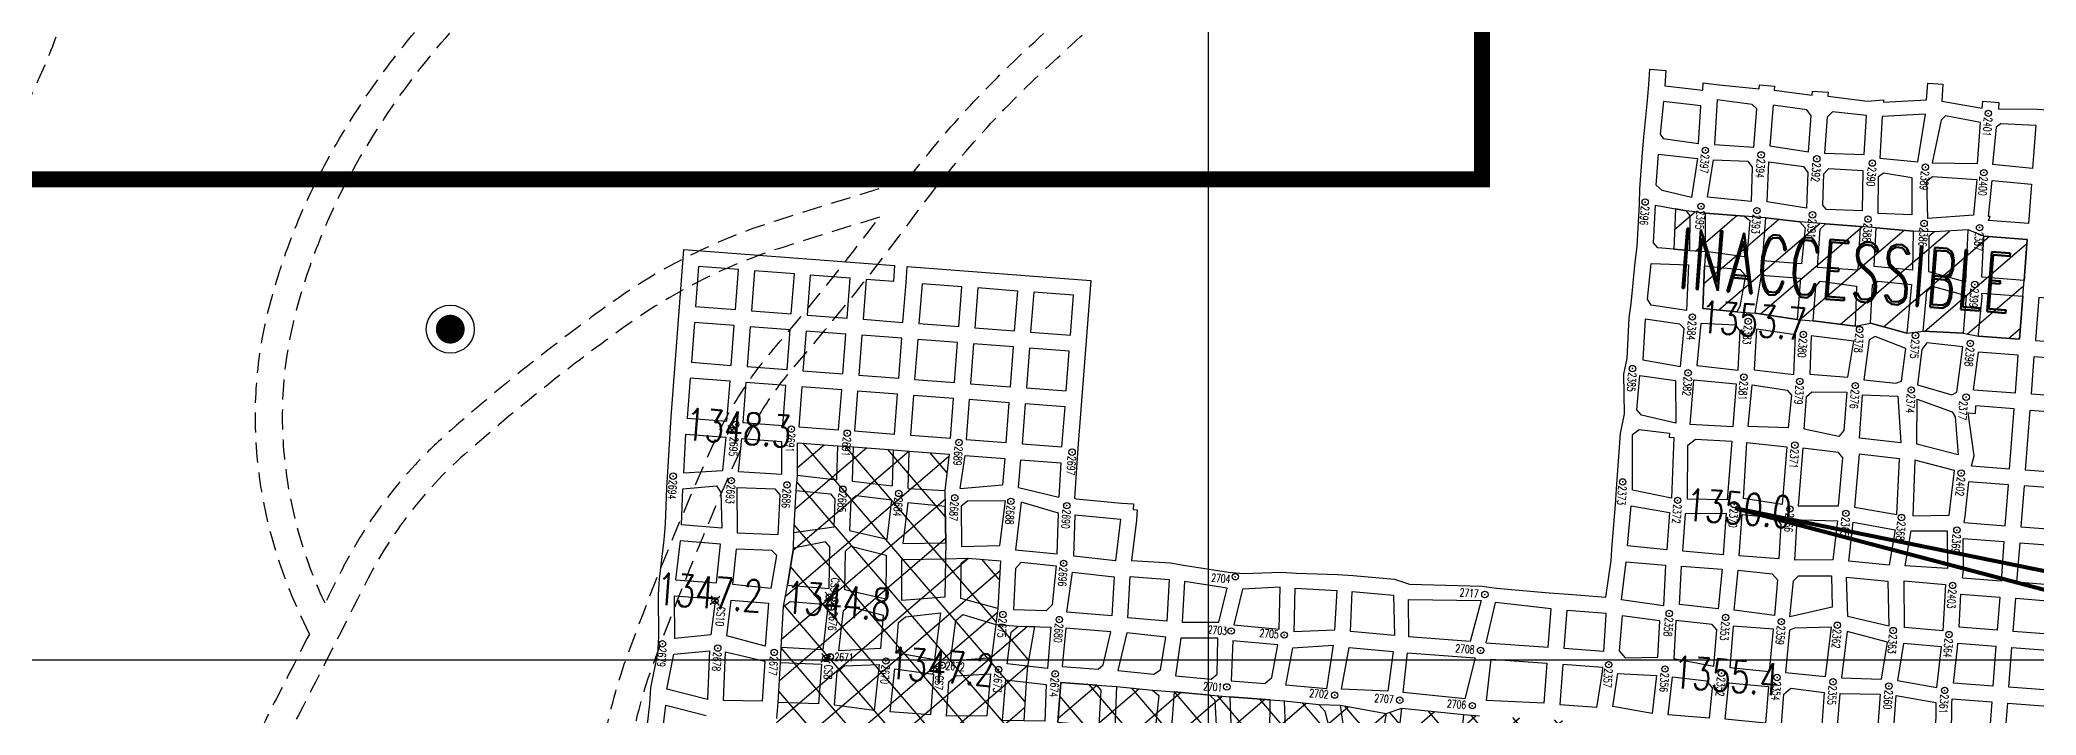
# Model space of a CAD drawing. Header units: inches. Extents: x 10131215 to 10153225, y 3476725 to 3491422.
# Drawn here: x 10136539 to 10139034, y 3485931 to 3486776 of the extents above; entities that cross this region are included whole.
import ezdxf
from ezdxf.enums import TextEntityAlignment as Align

# ---------------------------------------------------------------- set-up
doc = ezdxf.new("R2010")
doc.units = ezdxf.units.IN
doc.header["$LTSCALE"] = 100
doc.header["$MEASUREMENT"] = 0
doc.header["$PDMODE"] = 32
doc.header["$PDSIZE"] = 8
doc.linetypes.add('DASHDOT', pattern=[1, 0.5, -0.25, 0, -0.25])
doc.linetypes.add('DASHED2', pattern=[0.375, 0.25, -0.125])
doc.layers.get('0').update_dxf_attribs({"color": 60, "linetype": 'CONTINUOUS'})
for name, color, linetype in [('BOUNDARY-MINE LIMITS', 30, 'DASHDOT'), ('DRILL HOLES', 170, 'CONTINUOUS'), ('ELEVATIONS-UPEER MASON-CONTOURS', 175, 'CONTINUOUS'), ('ELEVATIONS-UPPER MASON-SPOT', 175, 'CONTINUOUS'), ('GRID COORDINATES-VA SOUTH NAD27', 252, 'CONTINUOUS'), ('MINE WORKINGS-ADVANCED-SURVEYED', 7, 'CONTINUOUS'), ('MINE WORKINGS-RETREAT AREA', 4, 'CONTINUOUS'), ('MINE WORKINGS-RETREAT AREA-LABELS', 1, 'CONTINUOUS'), ('ROADS', 34, 'DASHED2'), ('SPADS-CONTROL SURVEY-LABELS', 230, 'CONTINUOUS'), ('SPADS-CONTROL SURVEY-SYMBOLS', 230, 'CONTINUOUS'), ('SPADS-LABEL', 90, 'CONTINUOUS'), ('SPADS-SYMBOL', 90, 'CONTINUOUS')]:
    doc.layers.add(name, color=color, linetype=linetype)
doc.styles.add('INACCESSIBLE', font='ROMAND.SHX', dxfattribs={"width": 0.8, "height": 75})
doc.styles.add('LEV', font='SIMPLEX.shx', dxfattribs={"width": 0.7, "height": 40})
doc.styles.add('SP', font='SIMPLEX', dxfattribs={"width": 0.75, "height": 12})

# ---------------------------------------------------------------- blocks, each defined once
blk = doc.blocks.new('*X14')
at = {"color": 0}
for p, q in [((776462.1, 183340.9), (776652.4, 183531.3)), ((776464.9, 183502.8), (776495.9, 183533.8)), ((776466.1, 183451), (776549, 183533.9)), ((776467.4, 183399.3), (776602, 183533.9)), ((776770.7, 183232.8), (776469.7, 183533.8)), ((776727.1, 183329.4), (776522.7, 183533.8)), ((776653.9, 183455.6), (776575.7, 183533.9)), ((776651.6, 183511), (776628.7, 183533.9)), ((776770.8, 183179.7), (776465.6, 183484.9)), ((776461.5, 183287.3), (776651.8, 183477.6)), ((776769.4, 183128.1), (776466.4, 183431)), ((776463, 183235.8), (776656.3, 183429.1)), ((776463.3, 183183), (776686.5, 183406.2)), ((776727.1, 183382.5), (776703.4, 183406.2)), ((776462.7, 183129.4), (776726.9, 183393.6)), ((776770.5, 183073.9), (776465.7, 183378.8)), ((776770.6, 183020.8), (776460.9, 183330.5)), ((776461.3, 183075), (776727.7, 183341.4)), ((776463.1, 183023.7), (776766.2, 183326.8)), ((776771.2, 183285.3), (776730.3, 183326.3)), ((776771.3, 182967.1), (776461.8, 183276.6)), ((776463.2, 182546.5), (777174.2, 183257.5)), ((776464.7, 182972.3), (776770.5, 183278.1)), ((776813.8, 183215.3), (776858.8, 183260.3)), ((776815.4, 183163.9), (776911.3, 183259.8)), ((776815.7, 183058.2), (777016.2, 183258.6)), ((776816.6, 183112.1), (776963.9, 183259.3)), ((776817.6, 183007), (777069.1, 183258.5)), ((776818, 182954.4), (777121.5, 183257.9)), ((777063.1, 183046.5), (776849.3, 183260.3)), ((777117.4, 183045.3), (776902.7, 183260)), ((777169.2, 183046.5), (776956.2, 183259.4)), ((777218.1, 183050.6), (777010, 183258.7)), ((777271.4, 183050.3), (777063.2, 183258.5)), ((777069.1, 183046.3), (777282.3, 183259.6)), ((777324.8, 183050), (777116.7, 183258)), ((777121, 183045.2), (777334.4, 183258.6)), ((777378.2, 183049.6), (777169.8, 183258)), ((777176.2, 183047.4), (777388.7, 183259.9)), ((777232.4, 183050.6), (777442.5, 183260.7)), ((777461.2, 183072.6), (777274.1, 183259.8)), ((777479.7, 183107.2), (777328.3, 183258.6)), ((777485.3, 183154.6), (777380.2, 183259.7)), ((777483.5, 183209.4), (777432.3, 183260.7)), ((776465.5, 182495.8), (777222.3, 183252.6)), ((777018.5, 183038.1), (776813.8, 183242.8)), ((777431.6, 183049.2), (777226.5, 183254.4)), ((777285.1, 183050.3), (777484.7, 183249.8)), ((776770, 182915.3), (776463.2, 183222.1)), ((776464.5, 182919), (776770.9, 183225.4)), ((777029.5, 182974), (776813.9, 183189.6)), ((777337.8, 183049.9), (777483.7, 183195.8)), ((776901.8, 182730.5), (776463.1, 183169.2)), ((776464.5, 182866), (776770.5, 183172)), ((777017.2, 182933.3), (776816.8, 183133.7)), ((777390.5, 183049.5), (777485.7, 183144.8)), ((776901.5, 182677.8), (776462.7, 183116.6)), ((776463.4, 182811.9), (776769.4, 183117.9)), ((777017.2, 182880.2), (776816, 183081.5)), ((776901.7, 182624.5), (776461.2, 183065)), ((776462.7, 182758.2), (776770.7, 183066.2)), ((777443.1, 183049.2), (777459.3, 183065.3)), ((776463.6, 182706.1), (776770.8, 183013.3)), ((776855.2, 182618), (776464.1, 183009.1)), ((777069.1, 182775.4), (776816, 183028.4)), ((776462.7, 182440), (777017.2, 182994.5)), ((776464.5, 182653.9), (776771.1, 182960.5)), ((777070.4, 182721), (776818.4, 182973)), ((776462.1, 182386.3), (777017.2, 182941.4)), ((776856.8, 182563.4), (776464.6, 182955.5)), ((776463.1, 182599.4), (776770.9, 182907.3)), ((776929, 182756.4), (776778.8, 182906.5)), ((776978.6, 182759.7), (776817.2, 182921.1)), ((776461.5, 182332.7), (777017.2, 182888.4)), ((776892.9, 182474.2), (776464.4, 182902.7)), ((776939.8, 182758), (777060.1, 182878.3)), ((777067.2, 182830.2), (777019.2, 182878.3)), ((776849.9, 182464.2), (776464.5, 182849.6)), ((776994.6, 182759.7), (777067.2, 182832.4)), ((776865.2, 182395.9), (776462.9, 182798.2)), ((777018.2, 182730.3), (777068.8, 182780.9)), ((776903, 182305), (776463, 182745.1)), ((776465.8, 182283.9), (776901.8, 182720)), ((777047.6, 182690.8), (777018.2, 182720.1)), ((777029.9, 182688.9), (777071.2, 182730.3)), ((776903.7, 182251.3), (776463.9, 182691.1)), ((776466.7, 182231.8), (776901.3, 182666.5)), ((776899.4, 182202.6), (776464.2, 182637.8)), ((776867.1, 182181.9), (776462.8, 182586.1)), ((776466.3, 182178.4), (776856.7, 182568.8)), ((776858.6, 182137.3), (776463.8, 182532.1)), ((776464.8, 182123.9), (776870.8, 182529.9)), ((776895.3, 182524.9), (776890.3, 182529.8)), ((776868.9, 182474.9), (776897.9, 182503.9)), ((776853.5, 182089.4), (776464.9, 182478)), ((776459.9, 182066), (776850, 182456)), ((776856.4, 182033.5), (776462.7, 182427.1)), ((776462.7, 182015.7), (776860.5, 182413.5)), ((776466.4, 181966.4), (776887.1, 182387.1)), ((776907, 182354.1), (776874.1, 182386.9)), ((776901.5, 181935.3), (776461.9, 182374.9)), ((776466.9, 181913.8), (776907, 182353.9)), ((776902.7, 181881), (776463, 182320.7)), ((776466.3, 181860.2), (776903.1, 182297.1)), ((776907.2, 181823.5), (776466.1, 182264.7)), ((776465.4, 181806.2), (776903.7, 182244.5)), ((776907.3, 181770.4), (776466.8, 182210.9)), ((777046.2, 181578.4), (776465.9, 182158.8)), ((776513.2, 181801.1), (776860.7, 182148.5)), ((777116.4, 181455.3), (776463.2, 182108.4)), ((776534.3, 181769.1), (776853.5, 182088.3)), ((777109, 181409.6), (776460.4, 182058.2)), ((776553.6, 181735.4), (776856.4, 182038.2)), ((776603.9, 181732.7), (776892.2, 182020.9)), ((776902.6, 181987.2), (776869.1, 182020.7)), ((777056.5, 181409.1), (776462.9, 182002.7)), ((776605.4, 181681.2), (776903.3, 181979)), ((776999, 181413.5), (776468.5, 181944)), ((776607.1, 181629.8), (776902.2, 181924.9)), ((776969.5, 181390), (776466.9, 181892.6)), ((776627.8, 181597.5), (776901.9, 181871.6)), ((776505.1, 181801.3), (776465.8, 181840.6)), ((776677.3, 181593.9), (776907.2, 181823.8)), ((776572.8, 181733.7), (776534.3, 181772.1)), ((776678.3, 181541.9), (776907.3, 181770.9)), ((776680, 181490.6), (776930.9, 181741.5)), ((776698, 181455.5), (776983.2, 181740.7)), ((776746.5, 181451), (777035.7, 181740.2)), ((777047.1, 181630.6), (776936.2, 181741.5)), ((777049.3, 181681.5), (776990.2, 181740.5)), ((777050.6, 181733.2), (777043.9, 181739.8)), ((776973.9, 181332.5), (776604.7, 181701.8)), ((776747.2, 181398.7), (777048.5, 181699.9)), ((776658.4, 181595.1), (776606.9, 181646.6)), ((776747.3, 181345.7), (777048.6, 181647)), ((776745.6, 181290.9), (777047.2, 181592.5)), ((776973.6, 181279.9), (776676.4, 181577)), ((776745.5, 181237.9), (777046.8, 181539.2)), ((776972.3, 181228.1), (776679.5, 181520.9)), ((776747.5, 181186.9), (777094.2, 181533.5)), ((777115, 181509.7), (777090.8, 181533.9)), ((777026.4, 181412.7), (777114.2, 181500.5)), ((776692, 181455.4), (776678.4, 181468.9)), ((777074.3, 181407.6), (777116.1, 181449.3)), ((776971.5, 181175.9), (776747.2, 181400.2)), ((776789.7, 181175.9), (776973.1, 181359.4)), ((776967.8, 181126.6), (776747.4, 181347)), ((776865.8, 181175.5), (776745.8, 181295.5)), ((776842.7, 181176), (776972.5, 181305.8)), ((776812.3, 181176), (776745.5, 181242.7)), ((776879.4, 181159.6), (776970.2, 181250.4)), ((776763.1, 181172.1), (776747.5, 181187.7)), ((776902.9, 181130.1), (776974.8, 181202)), ((776911.9, 181129.4), (776879.3, 181162)), ((776951.9, 181126.1), (776974, 181148.2))]:
    blk.add_line(p, q, dxfattribs=at)
blk = doc.blocks.new('*X17')
at = {"color": 0}
for p, q in [((777535.2, 183883.7), (777559, 183907.5)), ((777563.5, 183859), (777611.5, 183907)), ((777576.6, 183819), (777663.8, 183906.2)), ((777598.1, 183787.5), (777715.6, 183905)), ((777650.1, 183786.5), (777768.7, 183905)), ((777699.6, 183782.9), (777821.3, 183904.7)), ((777751.1, 183781.4), (777877.7, 183908)), ((777805, 183782.3), (777927.8, 183905.1)), ((777856.4, 183780.6), (777975.5, 183899.7)), ((777910.3, 183781.5), (777975.5, 183846.7)), ((777961.8, 183779.9), (777975.5, 183793.7))]:
    blk.add_line(p, q, dxfattribs=at)
blk = doc.blocks.new('CS')
at = {"layer": 'SPADS-CONTROL SURVEY-SYMBOLS'}
for p, q in [((-5.7, 5.7), (5.7, -5.7)), ((5.7, 5.7), (-5.7, -5.7))]:
    blk.add_line(p, q, dxfattribs=at)
blk.add_circle((0, 0), 4, dxfattribs=at)
blk = doc.blocks.new('SS')
at = {"layer": 'SPADS-CONTROL SURVEY-SYMBOLS'}
blk.add_line((0, 0), (0, -4), dxfattribs=at)
blk.add_circle((0, 0), 4, dxfattribs=at)
blk = doc.blocks.new('DRILL HOLE')
at = {"layer": 'DRILL HOLES', "const_width": 18}
blk.add_lwpolyline([(-9, 0, 1), (9, 0, 1)], format="xyb", close=True, dxfattribs=at)
at = {"layer": 'DRILL HOLES'}
blk.add_circle((0, 0), 30, dxfattribs=at)

msp = doc.modelspace()

# ---------------------------------------------------------------- linework, layer by layer
at = {"layer": 'BOUNDARY-MINE LIMITS', "const_width": 20}
msp.add_lwpolyline([(10140753, 3479084.4), (10139113.1, 3481748), (10135309.1, 3481748), (10135309.1, 3484078.5), (10136387.9, 3484078.5), (10136387.9, 3486601.2), (10138341.9, 3486601.2), (10138341.9, 3487699.8), (10142188.8, 3487699.8), (10142412.7, 3484892.3), (10142623.9, 3484306.7), (10142796.8, 3484074.3), (10143151.6, 3484065.3), (10143500.4, 3483618.4), (10143792.6, 3483818), (10144004.3, 3483755.4), (10144488.2, 3483062.4), (10144843, 3482463.4), (10144896.6, 3482347.2), (10144953.3, 3482314.4), (10145033.8, 3482290.6), (10145541.6, 3481817.9), (10145505.8, 3481770.2), (10145917.3, 3481350.1)], dxfattribs=at)
at = {"layer": 'ELEVATIONS-UPEER MASON-CONTOURS', "const_width": 5}
for points in [[(10135978.9, 3483263.2, 0), (10135880.2, 3483248.3, 0.000547)], [(10136147.8, 3483288.5, 0.000001), (10135988.5, 3483264.7, 0.000023)], [(10139638.8, 3483431.7, 0.000001), (10139693.5, 3483463.7, 0.000011)], [(10139132.8, 3484374.3, -0.004358), (10139007, 3484350.5, -0.001965), (10138922.6, 3484335.6, -0.007463), (10138900.2, 3484332.1, -0.000046), (10138886.5, 3484330.2, -0.00013), (10138881.7, 3484329.5, -0.000037), (10138830.2, 3484322.3, 0.000077), (10138805.8, 3484318.8, 0.000114), (10138804.9, 3484318.7, 0.000002), (10138743.6, 3484310, 0.000372), (10138726.6, 3484307.6, 0.000505), (10138714, 3484305.8, 0.07543), (10138709.8, 3484304.5, 0.022973), (10138696.9, 3484297.6, 0.065324), (10138666.7, 3484273.8, 0.033928), (10138618.8, 3484217.5, 0.001908)], [(10137627.4, 3484110.1, -0.000002), (10137623.4, 3484107.9, 0), (10137609.7, 3484100.7, -0.000133)], [(10138657.9, 3486190.1), (10139036.1, 3486090.3), (10139414.4, 3485990.4, 0.227641), (10139433.5, 3485994.1, 0.249336), (10139441.2, 3486010.3, 0.176598), (10139434.6, 3486026.3, 0.15813), (10139417.9, 3486035.7), (10139309.6, 3486057.7)]]:
    msp.add_lwpolyline(points, format="xyb", dxfattribs=at)
msp.add_lwpolyline([(10139179.3, 3486084.2), (10139037.9, 3486112.9), (10138657.9, 3486190.1)], dxfattribs=at)
at = {"layer": 'GRID COORDINATES-VA SOUTH NAD27'}
for p, q in [((10138000, 3476730), (10138000, 3490730)), ((10153220, 3486000), (10131220, 3486000))]:
    msp.add_line(p, q, dxfattribs=at)
at = {"layer": 'MINE WORKINGS-ADVANCED-SURVEYED', "flags": 128}
for points in [[(10138496.7, 3486079), (10138503, 3486124.6), (10138504.6, 3486144.6), (10138508.4, 3486194.4), (10138509.9, 3486214.3), (10138514.8, 3486283.6), (10138520, 3486308.2), (10138519.2, 3486357.5), (10138523, 3486377.2), (10138525.7, 3486427.9), (10138528.1, 3486445.7), (10138533.1, 3486497.5), (10138535.6, 3486517.4), (10138538.6, 3486570.3), (10138539.1, 3486589.3), (10138542.5, 3486634.2), (10138544.1, 3486654.1), (10138548.6, 3486699.9), (10138550.1, 3486719.9), (10138551.6, 3486738.8), (10138571.5, 3486737.3), (10138570.1, 3486718.3), (10138617.7, 3486712.9), (10138618.3, 3486721.9), (10138638.2, 3486719.4), (10138688, 3486714.3), (10138688.4, 3486719.3), (10138707.3, 3486717.8), (10138707, 3486712.8), (10138754.3, 3486706.5), (10138754.7, 3486711.5), (10138774.6, 3486710), (10138774.2, 3486705), (10138823.5, 3486699.1), (10138843.7, 3486700.6), (10138843.5, 3486697.6), (10138897.3, 3486700.5), (10138898.9, 3486721.4), (10138917.9, 3486720), (10138916.3, 3486699), (10138967.1, 3486690), (10138967.8, 3486698.9), (10138987.8, 3486697.4), (10138987.2, 3486689.4)], [(10138974.9, 3486549.9), (10138976.9, 3486554.8), (10138974.9, 3486554.9), (10138979.3, 3486599.8)], [(10138966.6, 3486479), (10138969.1, 3486530.3)], [(10138962.3, 3486405.3), (10138962.2, 3486407.5), (10138966.9, 3486454.2), (10138966.7, 3486458.9)], [(10138956.1, 3486338.2), (10138962.2, 3486385.3)], [(10138953.4, 3486243), (10138956.8, 3486255.5), (10138949.6, 3486309.2), (10138958.5, 3486308.6), (10138959.2, 3486317.9)], [(10138944.6, 3486172.1), (10138945.6, 3486180), (10138950.1, 3486223.2)], [(10138942.3, 3486102.6), (10138943.6, 3486113), (10138943.2, 3486152.2)], [(10138938, 3486041.2), (10138940.4, 3486082.7)], [(10138494.2, 3486010.9), (10138496.9, 3486056.9), (10138496.8, 3486058.9)], [(10138931.1, 3485971.5), (10138936.2, 3486015.2), (10138936.6, 3486021.2)], [(10138485.4, 3485941.3), (10138485.5, 3485943.4), (10138492.4, 3485985), (10138492.8, 3485991)], [(10138928.5, 3485901.5), (10138928.6, 3485903.5), (10138928.8, 3485945.6), (10138929.3, 3485951.6)]]:
    msp.add_lwpolyline(points, dxfattribs=at)
at = {"layer": 'MINE WORKINGS-ADVANCED-SURVEYED'}
for points in [[(10138612.5, 3486646.1), (10138615.1, 3486693), (10138568.5, 3486698.4), (10138564.4, 3486657.6), (10138568, 3486652.3)], [(10138681.4, 3486641.6), (10138685.1, 3486689.4), (10138679.5, 3486694.9), (10138635.8, 3486700.5), (10138632.5, 3486644.6)], [(10138749.9, 3486635.6), (10138753.3, 3486680.5), (10138747.8, 3486688), (10138705.5, 3486693.9), (10138701.6, 3486643)], [(10138819.4, 3486632.3), (10138822.2, 3486681.2), (10138779.8, 3486685.5), (10138773.2, 3486679), (10138769.8, 3486634.1)], [(10138886.4, 3486623.1), (10138896, 3486682.5), (10138842.1, 3486679.7), (10138839.1, 3486627.7)], [(10138960.9, 3486621.2), (10138964.8, 3486672.1), (10138920.9, 3486680.6), (10138915.5, 3486675), (10138904.3, 3486621.7)], [(10138603.4, 3486578.4), (10138567, 3486587.2), (10138559.5, 3486593.8), (10138562.5, 3486632.7), (10138611.1, 3486627.2)], [(10138678.3, 3486573.7), (10138623.5, 3486578.8), (10138631, 3486625.6), (10138674.1, 3486624.1), (10138679.5, 3486616.6)], [(10138747.5, 3486565.3), (10138698.3, 3486573.1), (10138700.1, 3486623.1), (10138743.4, 3486617.1), (10138748.9, 3486609.6)], [(10138817, 3486562), (10138772.4, 3486563.4), (10138767.8, 3486568.8), (10138768.8, 3486608.1), (10138775.3, 3486614.6), (10138817.9, 3486612.3)], [(10138879.1, 3486556.8), (10138836.8, 3486558.5), (10138837.4, 3486604.8), (10138843.7, 3486609.3), (10138878.9, 3486603.6)], [(10138955.9, 3486556.4), (10138898.8, 3486552.3), (10138897.6, 3486599.2), (10138905, 3486604.6), (10138960.3, 3486601.2)], [(10138601.2, 3486512.4), (10138561.5, 3486515.4), (10138556, 3486521.8), (10138558.6, 3486568.8), (10138597, 3486561.8), (10138601.6, 3486555.5)], [(10138621.1, 3486510.8), (10138620.9, 3486559), (10138669.8, 3486555.3), (10138676.4, 3486549.7), (10138672.8, 3486503.9)], [(10138692.5, 3486499.3), (10138696.7, 3486553.2), (10138739.1, 3486547.9), (10138745.6, 3486540.4), (10138741.2, 3486495.6)], [(10138760.9, 3486491), (10138764.5, 3486539), (10138771, 3486545.5), (10138814.5, 3486542.2), (10138811.4, 3486487.7)], [(10138831.8, 3486492.2), (10138834.5, 3486540.6), (10138880.5, 3486536.6), (10138879.8, 3486487.5)], [(10138899.7, 3486486), (10138946.3, 3486472.9), (10138949.5, 3486537.9), (10138907.5, 3486535.5), (10138900.1, 3486530.1)], [(10138553, 3486443.8), (10138548.6, 3486451.2), (10138553, 3486496), (10138599.8, 3486494.4), (10138597.3, 3486437.4)], [(10137412.5, 3486488.3), (10137362.6, 3486492.1), (10137358.8, 3486442.3), (10137408.7, 3486438.4)], [(10137482.3, 3486482.9), (10137432.4, 3486486.8), (10137428.6, 3486436.9), (10137478.4, 3486433.1)], [(10137552.1, 3486477.6), (10137502.2, 3486481.4), (10137498.4, 3486431.6), (10137548.2, 3486427.7)], [(10137691.7, 3486466.9), (10137641.8, 3486470.7), (10137638, 3486420.9), (10137687.8, 3486417.1)], [(10138617.6, 3486439.9), (10138619.7, 3486492.9), (10138664.5, 3486488.5), (10138671, 3486480.9), (10138663.9, 3486442.4), (10138660.4, 3486435.6)], [(10138683.3, 3486433.8), (10138691.1, 3486481.4), (10138739.8, 3486477.6), (10138735.8, 3486425.8)], [(10138755.8, 3486424.2), (10138759, 3486467.1), (10138764.6, 3486473.7), (10138809.9, 3486467.8), (10138808.1, 3486417.8)], [(10138827.4, 3486421.3), (10138830, 3486469.2), (10138836.4, 3486473.8), (10138878.4, 3486469.6), (10138872.8, 3486408.8)], [(10137761.5, 3486461.6), (10137711.6, 3486465.4), (10137707.8, 3486415.5), (10137757.6, 3486411.7)], [(10137831.3, 3486456.2), (10137781.4, 3486460), (10137777.6, 3486410.2), (10137827.4, 3486406.4)], [(10138893, 3486411.3), (10138897.8, 3486461.1), (10138904.3, 3486467.6), (10138947, 3486455.8), (10138943.2, 3486409)], [(10139037.7, 3486453.5), (10139033.6, 3486399.8), (10139083.4, 3486396), (10139087.5, 3486449.7)], [(10137407.1, 3486418.5), (10137357.3, 3486422.3), (10137353.5, 3486372.5), (10137403.3, 3486368.6)], [(10137476.9, 3486413.1), (10137427.1, 3486417), (10137423.2, 3486367.1), (10137473.1, 3486363.3)], [(10137546.7, 3486407.8), (10137496.9, 3486411.6), (10137493, 3486361.8), (10137542.9, 3486357.9)], [(10137616.5, 3486402.5), (10137566.7, 3486406.3), (10137562.8, 3486356.4), (10137612.7, 3486352.6)], [(10137686.3, 3486397.1), (10137636.5, 3486400.9), (10137632.6, 3486351.1), (10137682.5, 3486347.3)], [(10137756.1, 3486391.8), (10137706.3, 3486395.6), (10137702.4, 3486345.7), (10137752.3, 3486341.9)], [(10137825.9, 3486386.4), (10137776.1, 3486390.2), (10137772.2, 3486340.4), (10137822.1, 3486336.6)], [(10139032, 3486379.9), (10139081.9, 3486376.1), (10139078.3, 3486328.8), (10139028.4, 3486332.6)], [(10137401.8, 3486348.7), (10137351.9, 3486352.5), (10137348.1, 3486302.7), (10137398, 3486298.8)], [(10137471.6, 3486343.4), (10137421.7, 3486347.2), (10137417.9, 3486297.3), (10137467.8, 3486293.5)], [(10137541.4, 3486338), (10137491.5, 3486341.8), (10137487.7, 3486292), (10137537.6, 3486288.2)], [(10137611.2, 3486332.7), (10137561.3, 3486336.5), (10137557.5, 3486286.6), (10137607.4, 3486282.8)], [(10137681, 3486327.3), (10137631.1, 3486331.1), (10137627.3, 3486281.3), (10137677.2, 3486277.5)], [(10137750.8, 3486322), (10137700.9, 3486325.8), (10137697.1, 3486275.9), (10137747, 3486272.1)], [(10137820.6, 3486316.6), (10137770.7, 3486320.4), (10137766.9, 3486270.6), (10137816.7, 3486266.8)], [(10139026.9, 3486312.7), (10139076.7, 3486308.9), (10139071, 3486234), (10139021.2, 3486237.8)], [(10137341, 3486169.3), (10137342.9, 3486214.3), (10137385, 3486218), (10137390.3, 3486209.5), (10137391.7, 3486165.3)], [(10137411.2, 3486158.7), (10137410.9, 3486215.9), (10137457.7, 3486214.3), (10137464.2, 3486206.8), (10137461.4, 3486156.9)], [(10137481.6, 3486159.3), (10137484.7, 3486212.3), (10137527.5, 3486208), (10137533, 3486201.5), (10137531.4, 3486166.5)], [(10137598.4, 3486151.4), (10137604.1, 3486200.1), (10137559.4, 3486205.6), (10137553, 3486200), (10137551.1, 3486162)], [(10137671.5, 3486146.8), (10137670.9, 3486192), (10137623.9, 3486196.6), (10137618, 3486145.9)], [(10137739, 3486143.5), (10137746, 3486199.1), (10137698.5, 3486198.9), (10137690.9, 3486192.5), (10137691.2, 3486142.3)], [(10137810.7, 3486133), (10137812.3, 3486184), (10137765.9, 3486197.7), (10137758.7, 3486138.1)], [(10139069.5, 3486214.1), (10139019.6, 3486217.9), (10139015.1, 3486166.7), (10139065.6, 3486162.9)], [(10137833.3, 3486181.6), (10137890.1, 3486176.4), (10137883.5, 3486124.2), (10137831.5, 3486130.2)], [(10137385.1, 3486096.6), (10137390.1, 3486145.3), (10137339.7, 3486149.3), (10137333.5, 3486100.6)], [(10137525.6, 3486089.7), (10137526.5, 3486141.8), (10137521, 3486148.2), (10137481.2, 3486140.3), (10137473.6, 3486093.8)], [(10139010.4, 3486097.4), (10139014.2, 3486146.7), (10139064, 3486142.9), (10139060.3, 3486093.6)], [(10137453.3, 3486090.3), (10137460.4, 3486130.9), (10137453.9, 3486137.4), (10137409.6, 3486138.7), (10137405, 3486094.9)], [(10137545.5, 3486088.2), (10137546.1, 3486136.3), (10137552.7, 3486142.8), (10137596.8, 3486131.5), (10137596.6, 3486076.3)], [(10137616.5, 3486126), (10137671, 3486126.8), (10137670.4, 3486078.7), (10137616.6, 3486074.8)], [(10137690.6, 3486121.3), (10137699.1, 3486127.7), (10137739.7, 3486124.4), (10137736.4, 3486064.7), (10137690.3, 3486077.2)], [(10137759, 3486115), (10137765.6, 3486122.5), (10137809.6, 3486118), (10137804.6, 3486069.4), (10137797.1, 3486061.9), (10137756.4, 3486063.1)], [(10137830, 3486110.3), (10137881.9, 3486104.2), (10137879.1, 3486055.5), (10137823, 3486060.2)], [(10137902, 3486104.7), (10137950.9, 3486100.8), (10137947.8, 3486048.9), (10137899, 3486053.1)], [(10137969.7, 3486098.3), (10137966.8, 3486047.7), (10138012.9, 3486047.6), (10138023.3, 3486090.1)], [(10137377.7, 3486031.9), (10137332.9, 3486027.3), (10137332.3, 3486080.7), (10137383.5, 3486076.6)], [(10137445.7, 3486017.7), (10137397.7, 3486030.4), (10137403.4, 3486075), (10137449.8, 3486071.5)], [(10137517.7, 3486013.2), (10137465.7, 3486016.1), (10137468.5, 3486067.1), (10137477.1, 3486073.4), (10137518.1, 3486070.2), (10137523.6, 3486063.8)], [(10138042.2, 3486088.7), (10138031.7, 3486044.4), (10138088.2, 3486039), (10138089.4, 3486091.4)], [(10138108.4, 3486090), (10138160.3, 3486087.3), (10138157.3, 3486037.6), (10138107, 3486035.6)], [(10138179.3, 3486086), (10138231.1, 3486081.3), (10138232.2, 3486030.8), (10138177.2, 3486036.1)], [(10138249.7, 3486076), (10138340.9, 3486074.5), (10138326.9, 3486023.3), (10138250.1, 3486029.4)], [(10139005.7, 3486036), (10139008.9, 3486077.4), (10139058.7, 3486073.6), (10139055.6, 3486032.2)], [(10137589.9, 3486014.7), (10137537.7, 3486011.6), (10137543.6, 3486062.3), (10137550, 3486067.8), (10137593.1, 3486056.5)], [(10137657.5, 3486000.4), (10137609.5, 3486009.1), (10137612.4, 3486047), (10137621, 3486054.4), (10137664.9, 3486059.1)], [(10137728.8, 3486003.1), (10137677.4, 3485998.9), (10137684.2, 3486049.6), (10137692.8, 3486057), (10137733.9, 3486044.8)], [(10137798.7, 3485989.7), (10137748.2, 3485995.5), (10137753.2, 3486035.3), (10137761.8, 3486042.7), (10137802.8, 3486041.5)], [(10137816.9, 3485992.3), (10137861.8, 3485988.9), (10137868.2, 3485994.4), (10137877.8, 3486035.5), (10137821.7, 3486040.2)], [(10137886.7, 3485987), (10137931.5, 3485982.6), (10137940, 3485988), (10137946.5, 3486029), (10137897.8, 3486034.2)], [(10137958.5, 3485980.5), (10138003.3, 3485976.2), (10138010.8, 3485982.6), (10138011.6, 3486027.7), (10137965.5, 3486027.7)], [(10138030.4, 3486024.4), (10138028.2, 3485974.3), (10138070.5, 3485971), (10138079.1, 3485978.4), (10138086.6, 3486019.1)], [(10137323, 3485963.9), (10137331.4, 3486007.4), (10137376.2, 3486011.9), (10137373.7, 3485951)], [(10137393.6, 3485949.5), (10137396.2, 3486010.5), (10137445.2, 3485998.7), (10137442.2, 3485948.8)], [(10137462.1, 3485947.2), (10137465.1, 3485997.1), (10137516.3, 3485995.2), (10137512.5, 3485945.4)], [(10138105.4, 3486015.6), (10138155.8, 3486018.7), (10138147.2, 3485964.1), (10138096.4, 3485969)], [(10138175.7, 3486016.1), (10138230.6, 3486010.8), (10138224.2, 3485961.3), (10138166.2, 3485963.7)], [(10138248.6, 3486009.4), (10138333.3, 3486002.8), (10138320.3, 3485951.9), (10138243.2, 3485959.8)], [(10139000.4, 3485966.2), (10139004.2, 3486016), (10139054, 3486012.2), (10139050.2, 3485962.4)], [(10137532.4, 3485943.8), (10137535.7, 3485985.7), (10137544.3, 3485993.1), (10137588.4, 3485994.7), (10137582, 3485937.3)], [(10137601.9, 3485935.7), (10137608, 3485989.2), (10137656.1, 3485982.5), (10137652.3, 3485931.6)], [(10137672.2, 3485930.1), (10137675.5, 3485973), (10137684.1, 3485980.4), (10137727.2, 3485983.1), (10137723, 3485930.3)], [(10137742.6, 3485924.7), (10137746.6, 3485975.6), (10137797.1, 3485969.8), (10137795.3, 3485923.8)], [(10137811.6, 3485922.7), (10137863.4, 3485918), (10137865.8, 3485962.5), (10137860.3, 3485968.9), (10137815.4, 3485972.3)], [(10137885.2, 3485967), (10137930, 3485962.6), (10137937.6, 3485956.1), (10137933.2, 3485912.9), (10137883.3, 3485916.5)], [(10137953.1, 3485911.4), (10138010.3, 3485911.3), (10138008.3, 3485949.7), (10138001.7, 3485956.2), (10137957, 3485960.6)], [(10138026.7, 3485954.3), (10138028.2, 3485909.9), (10138076.7, 3485908.2), (10138077, 3485950.5)], [(10138094.9, 3485949.1), (10138137.7, 3485944.8), (10138145.1, 3485936.2), (10138154.3, 3485900.9), (10138145.6, 3485893.6), (10138096.6, 3485905.6)], [(10138995, 3485896.4), (10138998.8, 3485946.2), (10139048.7, 3485942.4), (10139044.9, 3485892.6)], [(10138164.7, 3485943.7), (10138222.1, 3485933.3), (10138216.3, 3485898.9), (10138206.6, 3485890.6), (10138172.5, 3485891.4)]]:
    msp.add_lwpolyline(points, close=True, dxfattribs=at)
for points in [[(10138990.8, 3486671.1), (10138984.4, 3486666.6), (10138979.8, 3486619.8)], [(10138990.8, 3486671.1), (10139034.1, 3486669.1), (10139030, 3486614.9), (10138979.8, 3486619.8)], [(10138987.2, 3486689.4), (10139035.6, 3486689), (10139055.6, 3486687.5), (10139174.1, 3486678.4)], [(10138979.3, 3486599.8), (10139028.4, 3486595), (10139024.7, 3486546.1), (10138974.9, 3486549.9)], [(10138969.1, 3486530.3), (10139023.2, 3486526.2), (10139019.3, 3486474.9), (10138966.6, 3486479)], [(10137324.2, 3486235.5), (10137328.2, 3486304.2), (10137344.2, 3486513.6), (10137607.5, 3486493.4), (10137606, 3486473.5), (10137572, 3486476.1), (10137568.2, 3486426.2), (10137618, 3486422.4), (10137621.9, 3486472.3), (10137623.4, 3486492.2), (10137852.7, 3486474.6), (10137836.7, 3486265.2), (10137832.6, 3486202.6), (10137834.4, 3486201.6)], [(10137621.9, 3486472.3), (10137621.9, 3486472.3)], [(10138966.7, 3486458.9), (10139017.7, 3486455), (10139013.6, 3486401.4), (10138962.3, 3486405.3)], [(10138956.1, 3486338.2), (10139008.5, 3486334.2), (10139012.1, 3486381.4), (10138962.2, 3486385.3)], [(10138953.4, 3486243), (10139001.2, 3486239.3), (10139006.9, 3486314.2), (10138959.2, 3486317.9)], [(10137344.2, 3486234.2), (10137346.6, 3486282.7), (10137396.4, 3486278.9), (10137392.6, 3486237.4)], [(10137412.5, 3486235.8), (10137416.4, 3486277.4), (10137466.2, 3486273.6), (10137466.2, 3486232.7)], [(10137486.1, 3486231.2), (10137486.2, 3486272), (10137536, 3486268.2), (10137534.8, 3486225.5)], [(10137554.8, 3486224), (10137556, 3486266.7), (10137605.8, 3486262.9), (10137604.5, 3486218.1)], [(10137624.3, 3486214.6), (10137625.8, 3486261.3), (10137675.6, 3486257.5), (10137670.4, 3486212.1)], [(10137689.6, 3486214.6), (10137695.6, 3486256), (10137745.4, 3486252.2), (10137742.4, 3486219.4)], [(10137762.2, 3486216), (10137765.4, 3486250.7), (10137815.2, 3486246.8), (10137812.7, 3486204)], [(10137293.6, 3485828.7), (10137293.7, 3485871.9), (10137295.2, 3485890.8), (10137301.5, 3485945.5), (10137303, 3485965.4), (10137311.4, 3486008.9), (10137313, 3486028.8), (10137312.3, 3486081.9), (10137313.6, 3486101.9), (10137319.7, 3486150.6), (10137321, 3486170.6), (10137322.9, 3486215.5), (10137324.2, 3486235.5)], [(10137344.2, 3486234.2), (10137392.6, 3486237.4)], [(10137412.5, 3486235.8), (10137466.2, 3486232.7)], [(10137486.1, 3486231.2), (10137534.8, 3486225.5)], [(10137554.8, 3486224), (10137604.5, 3486218.1)], [(10138944.6, 3486172.1), (10138995.8, 3486168.2), (10138999.7, 3486219.4), (10138950.1, 3486223.2)], [(10137624.3, 3486214.6), (10137670.4, 3486212.1)], [(10137689.6, 3486214.6), (10137742.4, 3486219.4)], [(10137762.2, 3486216), (10137812.7, 3486204)], [(10137834.4, 3486201.6), (10137891.2, 3486196.3), (10137906.2, 3486195.5), (10137905.8, 3486188.5), (10137910.8, 3486188.2), (10137910, 3486175.2), (10137903.6, 3486124.6), (10137952.5, 3486121.8), (10137971.3, 3486118.3), (10138024.8, 3486110.1), (10138043.8, 3486108.6), (10138090.8, 3486110.3), (10138109.7, 3486109), (10138161.7, 3486107.3), (10138180.7, 3486105.9), (10138232.5, 3486101.3), (10138251.1, 3486094.9), (10138342.1, 3486092.4), (10138360, 3486090.2)], [(10138943.2, 3486152.2), (10138994.2, 3486148.3), (10138990.5, 3486098.9), (10138942.3, 3486102.6)], [(10138346.8, 3486021.8), (10138358.7, 3486072.2)], [(10138346.8, 3486021.8), (10138424.4, 3486016.3), (10138428.1, 3486064.1), (10138358.7, 3486072.2)], [(10138360, 3486090.2), (10138425.5, 3486084.4), (10138449.6, 3486082.6), (10138496.7, 3486079)], [(10138940.4, 3486082.7), (10138988.9, 3486079), (10138985.8, 3486037.5), (10138938, 3486041.2)], [(10138494.2, 3486010.9), (10138444.4, 3486014.8), (10138448, 3486062.6), (10138496.8, 3486058.9)], [(10138936.6, 3486021.2), (10138984.2, 3486017.6), (10138980.4, 3485967.7), (10138931.1, 3485971.5)], [(10138347.2, 3485949.8), (10138353.2, 3486001.2)], [(10138353.2, 3486001.2), (10138422.9, 3485996.3), (10138419.1, 3485946.3), (10138347.2, 3485949.8)], [(10138492.8, 3485991), (10138442.9, 3485994.8), (10138439, 3485944.8), (10138485.4, 3485941.3)], [(10138929.3, 3485951.6), (10138978.9, 3485947.8), (10138975.1, 3485897.9), (10138928.5, 3485901.5)], [(10137315.1, 3485889.3), (10137321.4, 3485943.9), (10137372.2, 3485931)], [(10138235.5, 3485888.3), (10138241.6, 3485939.9), (10138318.8, 3485932)], [(10138318.8, 3485932), (10138314.1, 3485885), (10138235.5, 3485888.3)]]:
    msp.add_lwpolyline(points, dxfattribs=at)
at = {"layer": 'MINE WORKINGS-ADVANCED-SURVEYED', "flags": 128}
for points in [[(10138542.9, 3486375.5), (10138590, 3486367.1), (10138594.5, 3486414.6), (10138589, 3486420), (10138545.7, 3486426.3)], [(10138610.1, 3486368.4), (10138661.8, 3486362.5), (10138664.5, 3486411.2), (10138659.1, 3486418.7), (10138615.1, 3486421)], [(10138681.9, 3486363), (10138731.6, 3486357.2), (10138733.4, 3486406.9), (10138684.7, 3486413.7)], [(10138751.7, 3486357.6), (10138799.1, 3486354), (10138806.6, 3486398.8), (10138753.3, 3486405.4)], [(10138818.9, 3486350.5), (10138859, 3486346.4), (10138866.2, 3486348.9), (10138871.3, 3486389.9), (10138833.2, 3486404.8), (10138825.8, 3486400.4)], [(10138885.9, 3486344.4), (10138929.1, 3486331.6), (10138935.3, 3486335.1), (10138942.9, 3486391.9), (10138897.9, 3486396.9), (10138891.3, 3486388.3)], [(10138540.9, 3486306.4), (10138535.4, 3486312.9), (10138539.2, 3486355.8), (10138583.5, 3486349.6), (10138584.2, 3486296.3)], [(10138602.1, 3486294.9), (10138606.7, 3486350.7), (10138659.5, 3486345.7), (10138655.3, 3486291.8)], [(10138674.4, 3486292.4), (10138679.4, 3486344.1), (10138723.1, 3486337.8), (10138728.6, 3486331.3), (10138724.5, 3486290.5)], [(10138744.4, 3486289), (10138747.5, 3486329.9), (10138754, 3486335.4), (10138797.7, 3486335.1), (10138794.2, 3486287.2), (10138787.6, 3486279.6)], [(10138813.6, 3486277.7), (10138817.5, 3486331.6), (10138861.7, 3486330.2), (10138865.3, 3486271.7)], [(10138885.2, 3486270.2), (10138885.5, 3486326.4), (10138929.6, 3486310.6), (10138933.2, 3486304.3), (10138936.9, 3486256.9)], [(10138578.5, 3486202.7), (10138529.9, 3486212.8), (10138529.8, 3486282.3), (10138538.3, 3486288.6), (10138576.1, 3486283.9), (10138575.7, 3486279), (10138581.7, 3486278.5)], [(10138648.3, 3486200.7), (10138598.5, 3486201.2), (10138599, 3486269), (10138608.6, 3486276.3), (10138654, 3486273.9)], [(10138717.1, 3486194.5), (10138668.5, 3486202.2), (10138672.9, 3486272.4), (10138722.6, 3486266.6)], [(10138787.3, 3486193.1), (10138792.7, 3486253.2), (10138787.2, 3486259.6), (10138742.6, 3486265.1), (10138737.1, 3486193)], [(10138860.4, 3486182.1), (10138863.7, 3486251.8), (10138813.1, 3486257.7), (10138807.2, 3486191.5)], [(10138925.7, 3486181.5), (10138932.5, 3486237.2), (10138882.7, 3486250.3), (10138880.4, 3486180.6)], [(10138523.5, 3486143.1), (10138528.3, 3486192.9), (10138576.2, 3486184.8), (10138572.7, 3486137.9)], [(10138592.7, 3486136.5), (10138596.1, 3486183.3), (10138647, 3486183.7), (10138643.2, 3486131.9)], [(10138663.1, 3486130.4), (10138667, 3486182.3), (10138709.8, 3486178), (10138715.2, 3486169.6), (10138712.9, 3486126.6)], [(10138732.8, 3486125.1), (10138735.1, 3486168.1), (10138741.7, 3486175.6), (10138785.9, 3486174.1), (10138780.1, 3486125.4)], [(10138800.1, 3486123.9), (10138805.8, 3486172.6), (10138858, 3486163.2), (10138850.7, 3486118.7)], [(10138870.7, 3486118.2), (10138878, 3486161.8), (10138923.2, 3486161.6), (10138923.6, 3486114.5)], [(10138568.6, 3486068.1), (10138516.3, 3486075.5), (10138522, 3486123.2), (10138571.3, 3486119)], [(10138637.1, 3486064.2), (10138588.7, 3486069.5), (10138591.3, 3486117.5), (10138641.8, 3486113.9)], [(10138707.5, 3486055.8), (10138657.1, 3486062.6), (10138661.8, 3486112.4), (10138704.5, 3486108.2), (10138710.9, 3486100.7)], [(10138779.6, 3486066.3), (10138726.4, 3486054.4), (10138730.9, 3486099.2), (10138737.4, 3486105.7), (10138778.6, 3486105.5)], [(10138850.1, 3486042.5), (10138798.8, 3486054.8), (10138797.5, 3486104), (10138849.2, 3486098.7)], [(10138917.7, 3486036.7), (10138870, 3486041), (10138869.3, 3486099.2), (10138921.1, 3486094.6)], [(10138513.3, 3486011.6), (10138520.8, 3486003), (10138561.6, 3486003.8), (10138564.1, 3486049.4), (10138516.8, 3486055.4)], [(10138581.6, 3486002.3), (10138631.6, 3485992.4), (10138635.1, 3486038.2), (10138629.6, 3486044.7), (10138584.2, 3486049.8)], [(10138651.6, 3485990.9), (10138701.1, 3485986.1), (10138706.2, 3486038.9), (10138655.5, 3486042.7)], [(10138721.1, 3485984.6), (10138771, 3485979.7), (10138778.7, 3486041.3), (10138732.3, 3486039.9), (10138726.1, 3486037.4)], [(10138790.9, 3485978.2), (10138841, 3485976.4), (10138848.6, 3486022.6), (10138798.3, 3486035.8)], [(10138860.9, 3485974.8), (10138910.3, 3485966), (10138916.2, 3486016.8), (10138868.5, 3486021)], [(10138505.4, 3485942), (10138511.4, 3485983.6), (10138559.9, 3485980.8), (10138554.4, 3485933.3)], [(10138574.3, 3485931.8), (10138579.9, 3485979.3), (10138622.2, 3485974.1), (10138629.6, 3485965.5), (10138625.7, 3485927.7)], [(10138645.6, 3485926.2), (10138650.1, 3485971.9), (10138699.7, 3485967.1), (10138696.2, 3485921.3)], [(10138716.1, 3485919.7), (10138719, 3485957.6), (10138727.6, 3485965), (10138769.4, 3485959.8), (10138766.3, 3485918.9)], [(10138786.2, 3485917.4), (10138789.4, 3485958.3), (10138839.5, 3485957.4), (10138836, 3485911.6)], [(10138856, 3485910), (10138859.5, 3485955.9), (10138908.9, 3485947.1), (10138908.7, 3485905)]]:
    msp.add_lwpolyline(points, close=True, dxfattribs=at)
at = {"layer": 'MINE WORKINGS-RETREAT AREA'}
msp.add_lwpolyline([(10138620.9, 3486559), (10138597, 3486561.8), (10138583.8, 3486564.2), (10138581.4, 3486513.9), (10138601.2, 3486512.4), (10138621.1, 3486510.8), (10138619.7, 3486492.9), (10138617.6, 3486439.9), (10138660.4, 3486435.6), (10138683.3, 3486433.8), (10138735.8, 3486425.8), (10138755.8, 3486424.2), (10138808.1, 3486417.8), (10138827.4, 3486421.3), (10138872.8, 3486408.8), (10138893, 3486411.3), (10138943.2, 3486409), (10138962.3, 3486405.3), (10139013.6, 3486401.4), (10139017.7, 3486455), (10139019.3, 3486474.9), (10139023.2, 3486526.2), (10138969.1, 3486530.3), (10138949.5, 3486537.9), (10138907.5, 3486535.5), (10138880.5, 3486536.6), (10138834.5, 3486540.6), (10138814.5, 3486542.2), (10138771, 3486545.5), (10138739.1, 3486547.9), (10138696.7, 3486553.2), (10138669.8, 3486555.3)], close=True, dxfattribs=at)
for points in [[(10137460.5, 3485927.2), (10137462.1, 3485947.2), (10137465.1, 3485997.1), (10137465.7, 3486016.1), (10137468.5, 3486067.1), (10137473.6, 3486093.8), (10137481.2, 3486140.3), (10137481.6, 3486159.3), (10137484.7, 3486212.3), (10137486.1, 3486231.2), (10137486.2, 3486272), (10137536, 3486268.2), (10137556, 3486266.7), (10137605.8, 3486262.9), (10137625.8, 3486261.3), (10137675.6, 3486257.5), (10137670.4, 3486212.1), (10137670.9, 3486192), (10137671.5, 3486146.8), (10137671, 3486126.8), (10137699.1, 3486127.7), (10137739.7, 3486124.4), (10137736.4, 3486064.7), (10137733.9, 3486044.8), (10137761.8, 3486042.7), (10137782.3, 3486042.1), (10137773.5, 3485992.6), (10137771.9, 3485972.7), (10137769, 3485924.2)], [(10137811.6, 3485922.7), (10137815.4, 3485972.3), (10137860.3, 3485968.9), (10137885.2, 3485967), (10137930, 3485962.6), (10137957, 3485960.6), (10138026.7, 3485954.3), (10138077, 3485950.5), (10138094.9, 3485949.1), (10138137.7, 3485944.8), (10138164.7, 3485943.7), (10138222.1, 3485933.3), (10138241.6, 3485939.9), (10138318.8, 3485932), (10138338.7, 3485930.4)]]:
    msp.add_lwpolyline(points, dxfattribs=at)
at = {"layer": 'ROADS', "flags": 128}
for points in [[(10137623.6, 3486600.7, -0.042333), (10137777.6, 3486768.6, 0.000282), (10137866.4, 3486850.4, -0.036378), (10137978.1, 3486939.2, -0.025024), (10138093.9, 3487010.2, -0.153551), (10138232, 3487037.4, 0.005933), (10138393.4, 3487021.4, 0.019398), (10138562.7, 3487013.3, 0.144599), (10138694.7, 3487051, 0.148718), (10138742.1, 3487106.2, 0.034847), (10138761.6, 3487160.6, -0.21894), (10138842.8, 3487255.8, -0.097246), (10139003.5, 3487295, -0.168215), (10139153.3, 3487250.6, -0.095559), (10139242, 3487157.1, 0.061913), (10139337.1, 3487042.3, 0.121769), (10139417, 3486997.4, 0.164814), (10139446.3, 3487078.2, 0.028579), (10139445.4, 3487104.9, 0.028579)], [(10138109.6, 3481935.4), (10138162, 3482017.9, 0.170309), (10138200.3, 3482183.9, 0.018844), (10138178.2, 3482332.3, 0.047997), (10138117.6, 3482542.2, 0.014834), (10137993.1, 3482938.5, 0.059925), (10137873, 3483184.7, 0.097372), (10137746, 3483316.4, -0.066741), (10137592.4, 3483457.4, -0.183361), (10137564.1, 3483539.4, -0.095174), (10137597, 3483686.8, -0.043462), (10137690.7, 3483859.8, 0.194412), (10137720, 3484005, 0.10619), (10137652.7, 3484165.9, 0.080998), (10137558.3, 3484263.4, -0.19205), (10137472.6, 3484402.8, -0.1494), (10137491.6, 3484555.5, 0.200073), (10137495.8, 3484716.9, 0.081704), (10137454.2, 3484787.8, -0.01828), (10137337.3, 3484939, -0.202671), (10137308.5, 3485066.6, 0.048241), (10137327.1, 3485294.3, 0.034799), (10137303.3, 3485575.2, 0.024229), (10137276.9, 3485703.9, -0.065563), (10137267.3, 3485783.9, -0.085585), (10137306.4, 3485996.7, -0.016893), (10137411.8, 3486255.9, -0.07228), (10137481.9, 3486366.6, 0.018467), (10137632.5, 3486556, -0.048032), (10137800.6, 3486743.5, 0.000282), (10137889.5, 3486825.4, -0.036378), (10137997.2, 3486911.1, -0.025024), (10138110.2, 3486980.3, -0.153551), (10138228.3, 3487003.6, 0.005933), (10138390.5, 3486987.5, 0.019398), (10138562.4, 3486979.3, 0.144599), (10138713, 3487022.3, 0.148718), (10138773.2, 3487092.5, 0.034847), (10138794.4, 3487151.3, -0.21894), (10138857.1, 3487224.9, -0.097246), (10139005, 3487261, -0.168215), (10139133.5, 3487222.9, -0.095559), (10139213.3, 3487138.8, 0.061913), (10139313.8, 3487017.6, 0.128303), (10139413.6, 3486963.1, 0.283309), (10139439.7, 3486971.4, 0.174169), (10139480.3, 3487077.5, 0.028579), (10139479.2, 3487108, -0.067083)], [(10136895.6, 3486071.4), (10136894.5, 3486073.7, -0.083144), (10136845.4, 3486251.2, -0.090438), (10136859.4, 3486435.2, -0.062259), (10136930.6, 3486612.9, -0.070948), (10137092.6, 3486827.3), (10137268.3, 3486985.8, 0.368118), (10137280.9, 3487080.8, 0.041766), (10137248.4, 3487122.8, 0.304863), (10137182.6, 3487138.8, -0.014035), (10137020.5, 3487084, -0.016234), (10136793.9, 3487022.6, 0.061345), (10136669.6, 3486976.4, 0.096132), (10136607.4, 3486927.2, 0.088125), (10136528.4, 3486793.5, -0.042506), (10136461.6, 3486652.8, -0.055714), (10136315, 3486455.4, 0.067495), (10136238.8, 3486347.8, 0.086087), (10136220.5, 3486290.5, -0.023969), (10136198.7, 3486174, -0.071105), (10136148.7, 3486046.9, -0.113711), (10136057.3, 3485947.6, 0.224415), (10135965.9, 3485790.9, 0.089292), (10135981.6, 3485619.1, -0.015659), (10136007.2, 3485513.5, -0.184208), (10135982.7, 3485359.4, -0.014482), (10135907.2, 3485236.5, -0.163299), (10135781.4, 3485137.5, 0.002345), (10135682.4, 3485101.6, 0.113236), (10135573.4, 3485030.5, -0.054322), (10135476, 3484949.3, -0.044749), (10135332.8, 3484871.6, 0.099389), (10135203.6, 3484782.2, 0.047897), (10135123.1, 3484680.7, 0.047897)], [(10136876, 3486032.8), (10136863.7, 3486059.3, -0.083144), (10136811.6, 3486247.7, -0.090438), (10136826.5, 3486443.9, -0.062259), (10136900.8, 3486629.4, -0.071158), (10137069.2, 3486852), (10137245.6, 3487011.1, 0.368118), (10137252.3, 3487062.3, 0.041766), (10137223.4, 3487099.8, 0.304863), (10137194.4, 3487106.9, -0.014035), (10137030.4, 3487051.5, -0.016234), (10136801.8, 3486989.5, 0.061345), (10136685.2, 3486946.2, 0.096132), (10136633.2, 3486905, 0.088125), (10136560.2, 3486781.6, -0.042506), (10136491, 3486635.6, -0.055714), (10136339.8, 3486432.2, 0.067495), (10136269, 3486332.1, 0.086087), (10136254.2, 3486285.8, -0.023969), (10136231.8, 3486166.1, -0.071105), (10136178.2, 3486030.1, -0.113711), (10136076.5, 3485919.5, 0.224415), (10135999.7, 3485788, 0.089292), (10136014.3, 3485628.1, -0.015659), (10136040.4, 3485520.4, -0.184208), (10136012.1, 3485342.4, -0.014482), (10135935.6, 3485217.9, -0.163299), (10135792.8, 3485105.5, 0.002345), (10135694.1, 3485069.7, 0.113236), (10135597.9, 3485006.9, -0.054322), (10135494.8, 3484921, -0.044749), (10135346.2, 3484840.4, 0.099389), (10135228.1, 3484758.6, 0.047897), (10135151.6, 3484662.2, -28.203194)], [(10137623.6, 3486600.7), (10137458.8, 3486549.1, 0.07922), (10137254.3, 3486447.4, 0.026331), (10137047.3, 3486282.5, 0.095062), (10136916.2, 3486112.2, -0.000503), (10136895.6, 3486071.4, 0.034578)], [(10137588.7, 3486554.1), (10137469, 3486516.6, 0.07922), (10137274.1, 3486419.7, 0.026331), (10137069.8, 3486257.1, 0.095062), (10136946.6, 3486096.9, -0.002036), (10136862.4, 3485931.5, 0.034578), (10136782.8, 3485745.9, 0.073178), (10136740.1, 3485524.4, 0.020927), (10136739.3, 3485159.5, 0.020927)], [(10138078.6, 3481949.8), (10138133.2, 3482036.2, 0.170309), (10138166.5, 3482180.1, 0.018844), (10138144.8, 3482326.1, 0.048389), (10138085.4, 3482531.3, 0.014897), (10137961, 3482927.3, 0.059925), (10137844.5, 3483166.2, 0.097372), (10137726.6, 3483288.5, -0.066741), (10137566.3, 3483435.6, -0.183361), (10137530.1, 3483540.4, -0.095174), (10137565.8, 3483700.3, -0.043462), (10137662.3, 3483878.5, 0.194412), (10137686.6, 3483998.8, 0.10619), (10137624.8, 3484146.5, 0.080998), (10137538, 3484236.2, -0.19205), (10137439.1, 3484397, -0.1494), (10137460.6, 3484569.4, 0.200073), (10137464.1, 3484704.7, 0.081704), (10137428.1, 3484766, -0.01828), (10137309.7, 3484919.2, -0.202671), (10137275, 3485072.7, 0.048241), (10137293.1, 3485293.8, 0.034799), (10137269.7, 3485570, 0.024229), (10137244, 3485695.5, -0.065563), (10137233.3, 3485784.3, -0.085585), (10137274.5, 3486008.4, -0.016893), (10137380.7, 3486269.7, -0.07228), (10137456.1, 3486388.7, 0.016347), (10137588.7, 3486554.1, -0.048032)], [(10136876, 3486032.8, -0.001058), (10136832.2, 3485947, 0.034578), (10136750.7, 3485757.1, 0.073178), (10136706.1, 3485525.9, 0.020927), (10136705.3, 3485158.2, 3.585663)]]:
    msp.add_lwpolyline(points, format="xyb", dxfattribs=at)
at = {"layer": 'SPADS-SYMBOL'}
for p in [(10138974.6, 3486683.7), (10138620.9, 3486637.5), (10138690.7, 3486631.8), (10138760.2, 3486626.9), (10138829.6, 3486621.5), (10138895.9, 3486616.4), (10138969, 3486609.6), (10138545.8, 3486572.8), (10138615.5, 3486567.4), (10138685.4, 3486562.1), (10138754.8, 3486556.8), (10138824.2, 3486551.5), (10138894.3, 3486546.1), (10138963.7, 3486540.8), (10138957.7, 3486469.7), (10138604.7, 3486429.1), (10138674.5, 3486423.7), (10138743.4, 3486407.2), (10138813.7, 3486413.4), (10138883.6, 3486406), (10138952.1, 3486396.1), (10138529.9, 3486364.6), (10138599.3, 3486359.3), (10138669.1, 3486354), (10138738.9, 3486348.6), (10138808.4, 3486343.3), (10138878.3, 3486337.9), (10138946.9, 3486328.9), (10137408.9, 3486294.9), (10137478.5, 3486289), (10137548.3, 3486283.8), (10137688, 3486272.2), (10138732.8, 3486268.9), (10137829.4, 3486260.1), (10137330.8, 3486230.1), (10137403.5, 3486224.5), (10137473.1, 3486219.2), (10138517.6, 3486222.9), (10138940.7, 3486234), (10137542.9, 3486213.8), (10137612.7, 3486208.5), (10137682.7, 3486203.1), (10137752.9, 3486198.6), (10137822.9, 3486193.3), (10138586.3, 3486199.9), (10138656.8, 3486194.5), (10138726.7, 3486189.1), (10138796.6, 3486183.7), (10138866.1, 3486178.4), (10138935.3, 3486162.8), (10137818.8, 3486121.2), (10138033.4, 3486104.4), (10138930, 3486093.5), (10137532.4, 3486074.2), (10138345.4, 3486082.2), (10137742.9, 3486057.2), (10137813.4, 3486050.8), (10138575.8, 3486058.5), (10138646.3, 3486053.5), (10138715.9, 3486048.2), (10138785.9, 3486043.8), (10137317.3, 3486020.5), (10138028.2, 3486036.6), (10138094.6, 3486031.5), (10138855.7, 3486037.1), (10138925.4, 3486032.1), (10137386.5, 3486015.2), (10137457.1, 3486009.8), (10137527.1, 3486004.5), (10137596.7, 3485999.1), (10137667, 3485993.7), (10138340, 3486012.3), (10138500.1, 3485994.5), (10137737.6, 3485988.3), (10137808.2, 3485982.9), (10138022.8, 3485966.7), (10138570.5, 3485989.1), (10138641, 3485983.7), (10138710.5, 3485978.4), (10138780.5, 3485973), (10138850.3, 3485967.7), (10138157.6, 3485956.4), (10138238.9, 3485950.1), (10138329.6, 3485943.2), (10138920, 3485962.3)]:
    msp.add_point(p, dxfattribs=at)

# ---------------------------------------------------------------- block references
at = {"layer": 'DRILL HOLES', "xscale": 1.000028516851045, "yscale": 1.000028516851045, "zscale": 1.000028516851045}
msp.add_blockref('DRILL HOLE', (10137052.2, 3486413.9), dxfattribs=at)
at = {"layer": 'MINE WORKINGS-RETREAT AREA', "xscale": 1.000028516851045, "yscale": 1.000028516851045, "zscale": 1.000028516851045, "rotation": 355.6010874874682}
for name in ['*X17', '*X14']:
    msp.add_blockref(name, (9349211.4, 3362830.1), dxfattribs=at)
at = {"layer": 'SPADS-CONTROL SURVEY-SYMBOLS', "xscale": 1.000028516851045, "yscale": 1.000028516851045, "zscale": 1.000028516851045}
for name, p, rotation in [('CS', (10137404.3, 3486287.3), 355.6010214528467), ('CS', (10137383, 3486074.5), 355.6010214356149), ('CS', (10137526.2, 3486079.1), 355.6010216612009), ('SS', (10137528.3, 3486066.4), 355.6010216654511), ('CS', (10137521.5, 3486002.3), 355.601021659771), ('CS', (10137660.6, 3485988.4), 355.6010218802829)]:
    msp.add_blockref(name, p, dxfattribs=dict(at, rotation=rotation))

# ---------------------------------------------------------------- texts
at = {"layer": 'ELEVATIONS-UPPER MASON-SPOT', "style": 'LEV', "width": 0.7}
for s, p in [('1353.7', (10138681, 3486424.9)), ('1348.3', (10137412.6, 3486290.7)), ('1350.0', (10138662.9, 3486189.9)), ('1347.2', (10137376.4, 3486084.7)), ('1344.8', (10137537, 3486074.1)), ('1347.2', (10137666.4, 3485992.1)), ('1355.4', (10138646.8, 3485980.7))]:
    msp.add_text(s, height=40, rotation=355.6011, dxfattribs=at).set_placement(p, align=Align.MIDDLE)
at = {"layer": 'MINE WORKINGS-RETREAT AREA-LABELS', "style": 'INACCESSIBLE', "width": 0.6}
msp.add_text('INACCESSIBLE', height=75.002, rotation=355.6011, dxfattribs=at).set_placement((10138796.2, 3486487.1), align=Align.MIDDLE)
at = {"layer": 'SPADS-CONTROL SURVEY-LABELS', "style": 'SP', "width": 0.7}
for s, p in [('2695', (10137406.2, 3486267)), ('CS9', (10137532.7, 3486093.9)), ('CS10', (10137389.9, 3486054.7)), ('2676', (10137530.3, 3486049)), ('CS8', (10137524.5, 3485985.2)), ('CS7', (10137663.1, 3485971.9))]:
    msp.add_text(s, height=10, rotation=265.55, dxfattribs=at).set_placement(p, align=Align.MIDDLE)
at = {"layer": 'SPADS-LABEL', "style": 'SP', "width": 0.7}
for s, rotation, p in [('2401', 265.55, (10138973.6, 3486666.8)), ('2397', 265.55, (10138619.8, 3486620.6)), ('2394', 265.55, (10138689.6, 3486614.9)), ('2392', 265.55, (10138759.1, 3486610)), ('2390', 265.55, (10138828.5, 3486604.6)), ('2389', 265.55, (10138894.8, 3486599.5)), ('2400', 265.55, (10138967.9, 3486592.7)), ('2396', 265.55, (10138544.8, 3486555.9)), ('2395', 265.55, (10138614.4, 3486550.5)), ('2393', 265.55, (10138684.3, 3486545.2)), ('2391', 265.55, (10138753.8, 3486539.9)), ('2388', 265.55, (10138823.2, 3486534.6)), ('2386', 265.55, (10138893.2, 3486529.2)), ('2387', 265.55, (10138962.6, 3486523.9)), ('2399', 265.55, (10138956.6, 3486452.8)), ('2384', 265.55, (10138603.6, 3486412.2)), ('2383', 265.55, (10138673.4, 3486406.8)), ('2380', 265.55, (10138742.3, 3486390.3)), ('2378', 265.55, (10138812.6, 3486396.5)), ('2375', 265.55, (10138882.5, 3486389.1)), ('2398', 265.55, (10138951, 3486379.2)), ('2385', 265.55, (10138528.8, 3486347.7)), ('2382', 265.55, (10138598.3, 3486342.4)), ('2381', 265.55, (10138668.1, 3486337.1)), ('2379', 265.55, (10138737.9, 3486331.7)), ('2376', 265.55, (10138807.3, 3486326.4)), ('2374', 265.55, (10138877.3, 3486321)), ('2377', 265.55, (10138942.8, 3486312.2)), ('2691', 265.55, (10137477.4, 3486272.1)), ('2691', 265.55, (10137547.2, 3486266.9)), ('2689', 265.55, (10137686.9, 3486255.3)), ('2697', 265.55, (10137828.3, 3486243.2)), ('2371', 265.55, (10138731.7, 3486252)), ('2694', 265.55, (10137329.8, 3486213.2)), ('2402', 265.55, (10138939.6, 3486217.1)), ('2693', 265.55, (10137402.4, 3486207.6)), ('2686', 265.55, (10137472.1, 3486202.3)), ('2685', 265.55, (10137541.9, 3486197)), ('2684', 265.55, (10137611.7, 3486191.6)), ('2687', 265.55, (10137681.6, 3486186.3)), ('2373', 265.55, (10138516.5, 3486206)), ('2688', 265.55, (10137751.9, 3486181.7)), ('2690', 265.55, (10137821.8, 3486176.4)), ('2372', 265.55, (10138585.2, 3486183)), ('2370', 265.55, (10138655.8, 3486177.6)), ('2366', 265.55, (10138725.6, 3486172.2)), ('2365', 265.55, (10138795.5, 3486166.9)), ('2368', 265.55, (10138865.1, 3486161.5)), ('2369', 265.55, (10138934.2, 3486145.9)), ('2696', 265.55, (10137817.7, 3486104.3)), ('2704', 355.55, (10138015.3, 3486102.4)), ('2717', 355.55, (10138325.7, 3486084)), ('2403', 265.55, (10138928.9, 3486076.6)), ('2675', 265.55, (10137741.8, 3486040.3)), ('2680', 265.55, (10137812.3, 3486033.9)), ('2358', 265.55, (10138574.8, 3486041.6)), ('2353', 265.55, (10138645.2, 3486036.6)), ('2703', 355.55, (10138011, 3486037.4)), ('2705', 355.55, (10138075.7, 3486033.2)), ('2359', 265.55, (10138714.8, 3486031.3)), ('2362', 265.55, (10138784.8, 3486026.9)), ('2363', 265.55, (10138854.6, 3486020.2)), ('2364', 265.55, (10138924.3, 3486015.2)), ('2679', 265.55, (10137316.3, 3486003.6)), ('2678', 265.55, (10137385.4, 3485998.3)), ('2677', 265.55, (10137456, 3485992.9)), ('2671', 356.7473, (10137544.3, 3486003.8)), ('2672', 355.8831, (10137683.2, 3485992.3)), ('2708', 355.55, (10138320.4, 3486014.1)), ('2670', 265.55, (10137595.6, 3485982.2)), ('2673', 265.55, (10137736.5, 3485971.4)), ('2674', 265.55, (10137807.1, 3485966)), ('2701', 355.55, (10138005.3, 3485966.8)), ('2357', 265.55, (10138499, 3485977.6)), ('2356', 265.55, (10138569.5, 3485972.2)), ('2352', 265.55, (10138639.9, 3485966.8)), ('2354', 265.55, (10138709.5, 3485961.5)), ('2702', 355.55, (10138138, 3485958.1)), ('2707', 355.55, (10138219.2, 3485951.9)), ('2706', 355.55, (10138310, 3485944.9)), ('2355', 265.55, (10138779.4, 3485956.1)), ('2360', 265.55, (10138849.3, 3485950.8)), ('2361', 265.55, (10138919, 3485945.4))]:
    msp.add_text(s, height=10, rotation=rotation, dxfattribs=at).set_placement(p, align=Align.MIDDLE)

doc.saveas('drawing.dxf')
